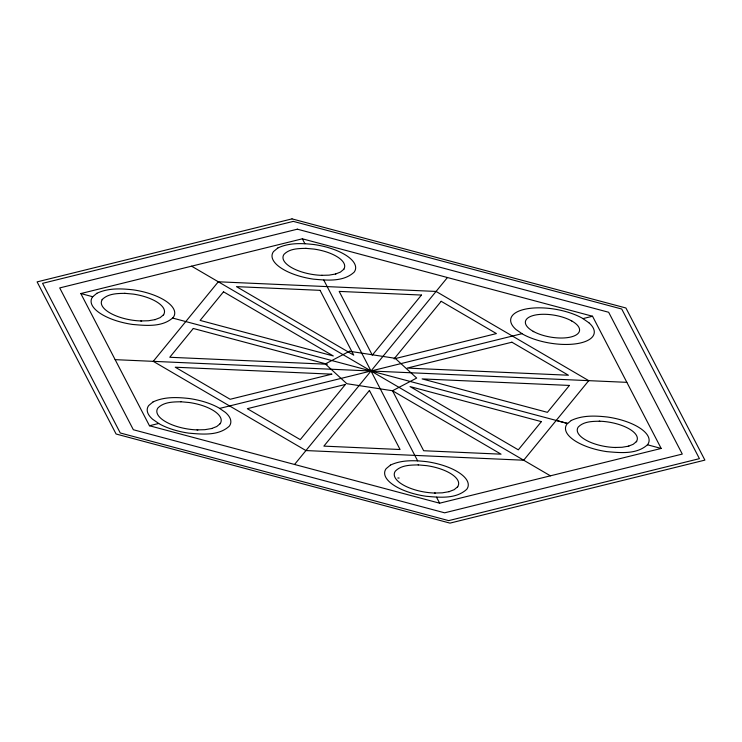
<?xml version="1.0" encoding="UTF-8"?>
<svg xmlns="http://www.w3.org/2000/svg" width="742" height="742" viewBox="0 0 742 742"><rect width="100%" height="100%" fill="white"/><g stroke="black" fill="none" stroke-linecap="round" stroke-linejoin="round"><path stroke-width="1.11" d="M294.555 464.473L447.445 277.527M102.062 299.694C107.933 293.572 117.115 293.442 125.036 293.35M163.704 314.673L160.133 317.65L155.041 319.635M343.945 269.17L340.411 272.11L335.44 274.039M220.355 423.524L216.747 426.529L211.563 428.542M457.777 486.669L454.178 489.674L448.993 491.686M636.71 441.379L633.167 444.328L628.326 446.211M80.822 293.554L302.356 238.803L592.533 316.25L661.178 448.446L439.644 503.197L149.467 425.75L80.822 293.554L92.741 296.735M149.467 425.75L158.714 423.469M219.632 408.415L522.016 333.677M582.934 318.615L592.533 316.25M335.894 273.965L329.003 275.143L321.527 275.338A31.229 12.651 9.6 0 1 284.103 254.237C289.797 248.514 298.59 248.505 306.14 248.375M155.412 319.57L148.446 320.757L140.794 320.961A31.98 12.957 9.6 0 1 102.461 299.351M211.878 428.496L204.848 429.692L197.047 429.896A32.583 13.198 9.6 0 1 158 407.887C163.945 401.914 173.118 401.904 180.992 401.774M628.864 446.118L622.056 447.278L614.784 447.472A30.413 12.317 9.6 0 1 578.343 426.928C583.889 421.345 592.45 421.345 599.805 421.215A30.413 12.317 9.6 0 1 636.246 441.768M449.309 491.631L442.278 492.836L434.478 493.04A32.583 13.198 9.6 0 1 395.43 471.022C401.376 465.048 410.549 465.048 418.423 464.909M115.149 359.657L626.851 382.343M397.842 477.987L399.131 478.043M305.704 248.338L314.144 249.099A31.229 12.651 9.6 0 1 343.565 269.485M321.527 275.338L322.482 275.43M124.693 293.322L133.226 294.092A31.98 12.957 9.6 0 1 163.361 314.96M140.794 320.961L141.657 321.045M599.258 421.168L599.786 421.215M180.733 401.747L189.34 402.526A32.583 13.198 9.6 0 1 220.04 423.784M614.784 447.472L615.841 447.565M197.047 429.896L197.836 429.97M418.163 464.891L426.771 465.661A32.583 13.198 9.6 0 1 457.471 486.928M434.478 493.04L435.378 493.124M556.222 420.436L567.649 423.487L172.543 318.03M647.441 444.783L661.178 448.446M191.594 266.174L550.406 475.826M571.275 320.609L571.832 320.998M533.108 331.294A27.426 11.111 9.6 0 0 578.584 332.843A27.426 11.111 9.6 0 0 545.713 314.311A27.426 11.111 9.6 0 0 533.108 331.294L533.674 331.683M302.356 238.803L304.916 243.728M323.8 280.086L417.653 460.856M436.528 497.214L439.644 503.197M218.306 281.784L153.251 361.345L305.936 450.561L523.694 460.216L588.749 380.655L436.064 291.439L218.306 281.784M193.3 328.474L169.76 357.264L327.343 364.248L193.3 328.474M223.509 291.801L200.117 320.414L333.316 355.965L223.509 291.801M345.41 384.439L300.269 439.635L247.299 408.684L345.41 384.439M421.456 295.056L372.298 355.158L339.187 291.402L421.456 295.056M441.184 301.298L394.104 358.868L496.426 333.575L441.184 301.298M369.414 390.44L323.874 446.127L400.077 449.504L369.414 390.44M569.42 385.432L547.411 412.348L422.115 378.902L569.42 385.432M541.372 421.632L518.306 449.837L410.038 386.582L541.372 421.632M96.905 293.266L92.629 296.828A42.313 17.14 9.6 0 0 132.503 324.44C146.016 325.617 162.396 327.435 173.201 317.483A42.313 17.14 9.6 0 0 133.328 289.872C121.187 288.48 108.23 287.905 96.905 293.266M277.823 247.976L273.548 251.538A42.313 17.14 9.6 0 0 313.421 279.15C326.934 280.318 343.314 282.136 354.12 272.184A42.313 17.14 9.6 0 0 314.246 244.572C302.105 243.181 289.148 242.615 277.823 247.976M153.01 401.951L148.734 405.512A42.313 17.14 9.6 0 0 152.602 419.23L159.159 423.775A42.313 17.14 9.6 0 0 188.607 433.124C202.121 434.293 218.51 436.111 229.306 426.158A42.313 17.14 9.6 0 0 225.447 412.441L218.881 407.896A42.313 17.14 9.6 0 0 189.433 398.547C177.292 397.155 164.334 396.59 153.01 401.951M390.44 465.086L386.165 468.647A42.313 17.14 9.6 0 0 426.038 496.259C439.552 497.437 455.94 499.255 466.737 489.303A42.313 17.14 9.6 0 0 426.863 461.691C414.722 460.3 401.765 459.725 390.44 465.086M571.284 420.454L567.009 424.025A42.313 17.14 9.6 0 0 606.873 451.637C620.395 452.805 636.775 454.623 647.581 444.671A42.313 17.14 9.6 0 0 607.707 417.06C595.566 415.668 582.609 415.093 571.284 420.454M349.482 351.244L325.311 363.932L346.829 383.697L392.518 390.756L501.054 454.169L423.663 450.737L392.518 390.756L416.689 378.068L395.171 358.303L349.482 351.244M292.014 218.881L37.1 281.886L116.086 434.005L449.986 523.119L704.9 460.114L625.914 307.995L292.014 218.881M293.313 221.376L42.572 283.342L120.26 432.976L448.687 520.624L699.428 458.658L621.74 309.024L293.313 221.376M297.366 229.185L59.712 287.924L133.347 429.739L444.634 512.815L682.288 454.076L608.653 312.261L297.366 229.185M331.785 374.163L230.141 399.279L175.251 367.216L331.785 374.163M511.906 342.21L407.228 368.078L568.418 375.229L511.906 342.21M320.09 290.345L236.475 286.635L353.73 355.14L320.09 290.345M588.898 322.751L582.331 318.207A42.313 17.14 9.6 0 0 527.339 308.746A42.313 17.14 9.6 0 0 516.052 329.55L522.609 334.085A42.313 17.14 9.6 0 0 577.601 343.546A42.313 17.14 9.6 0 0 588.898 322.751"/></g></svg>
